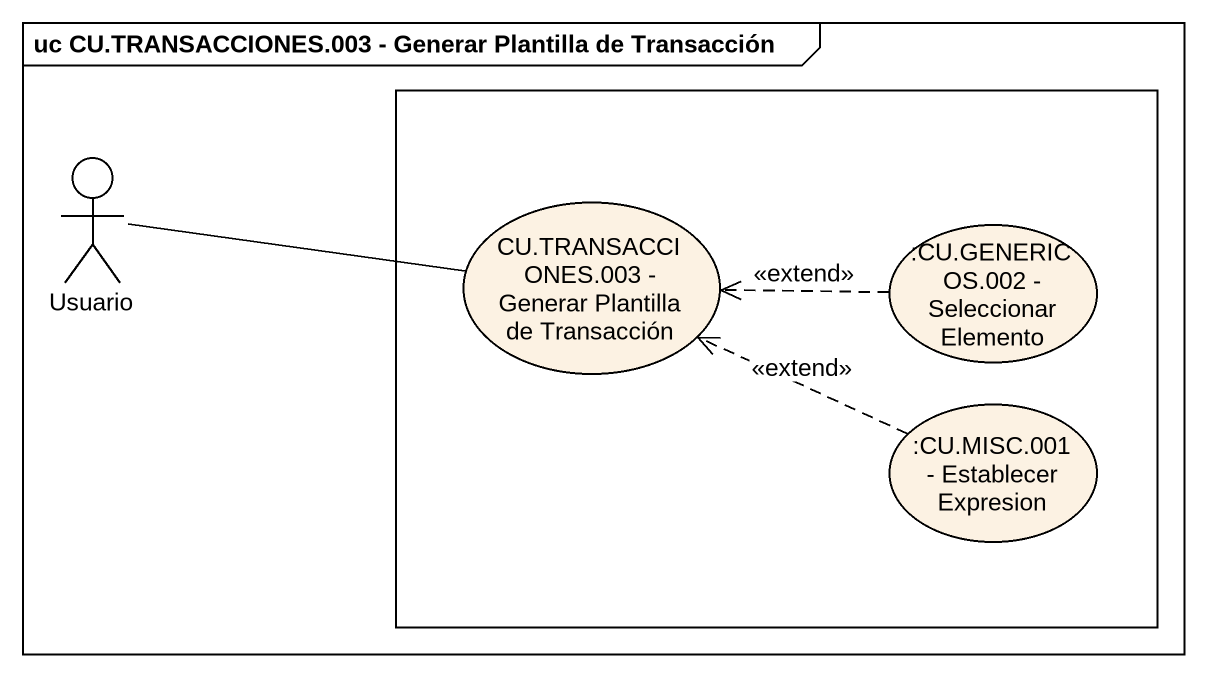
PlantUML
@startuml
mainframe uc CU.TRANSACCIONES.003 - Generar Plantilla de Transacción
actor Usuario
rectangle " " as rectangle1 {
  usecase "CU.TRANSACCIONES.003 - Generar Plantilla de Transacción" as CU_TRANSACCIONES_003
  usecase ":CU.GENERICOS.002 - Seleccionar Elemento" as CU_GENERICOS_002
  usecase ":CU.MISC.001 - Establecer Expresion" as CU_MISC_001_Establecer
}
Usuario -right- CU_TRANSACCIONES_003
CU_GENERICOS_002 .left.> CU_TRANSACCIONES_003 : <<extend>>
CU_MISC_001_Establecer .left.> CU_TRANSACCIONES_003 : <<extend>>
@enduml
